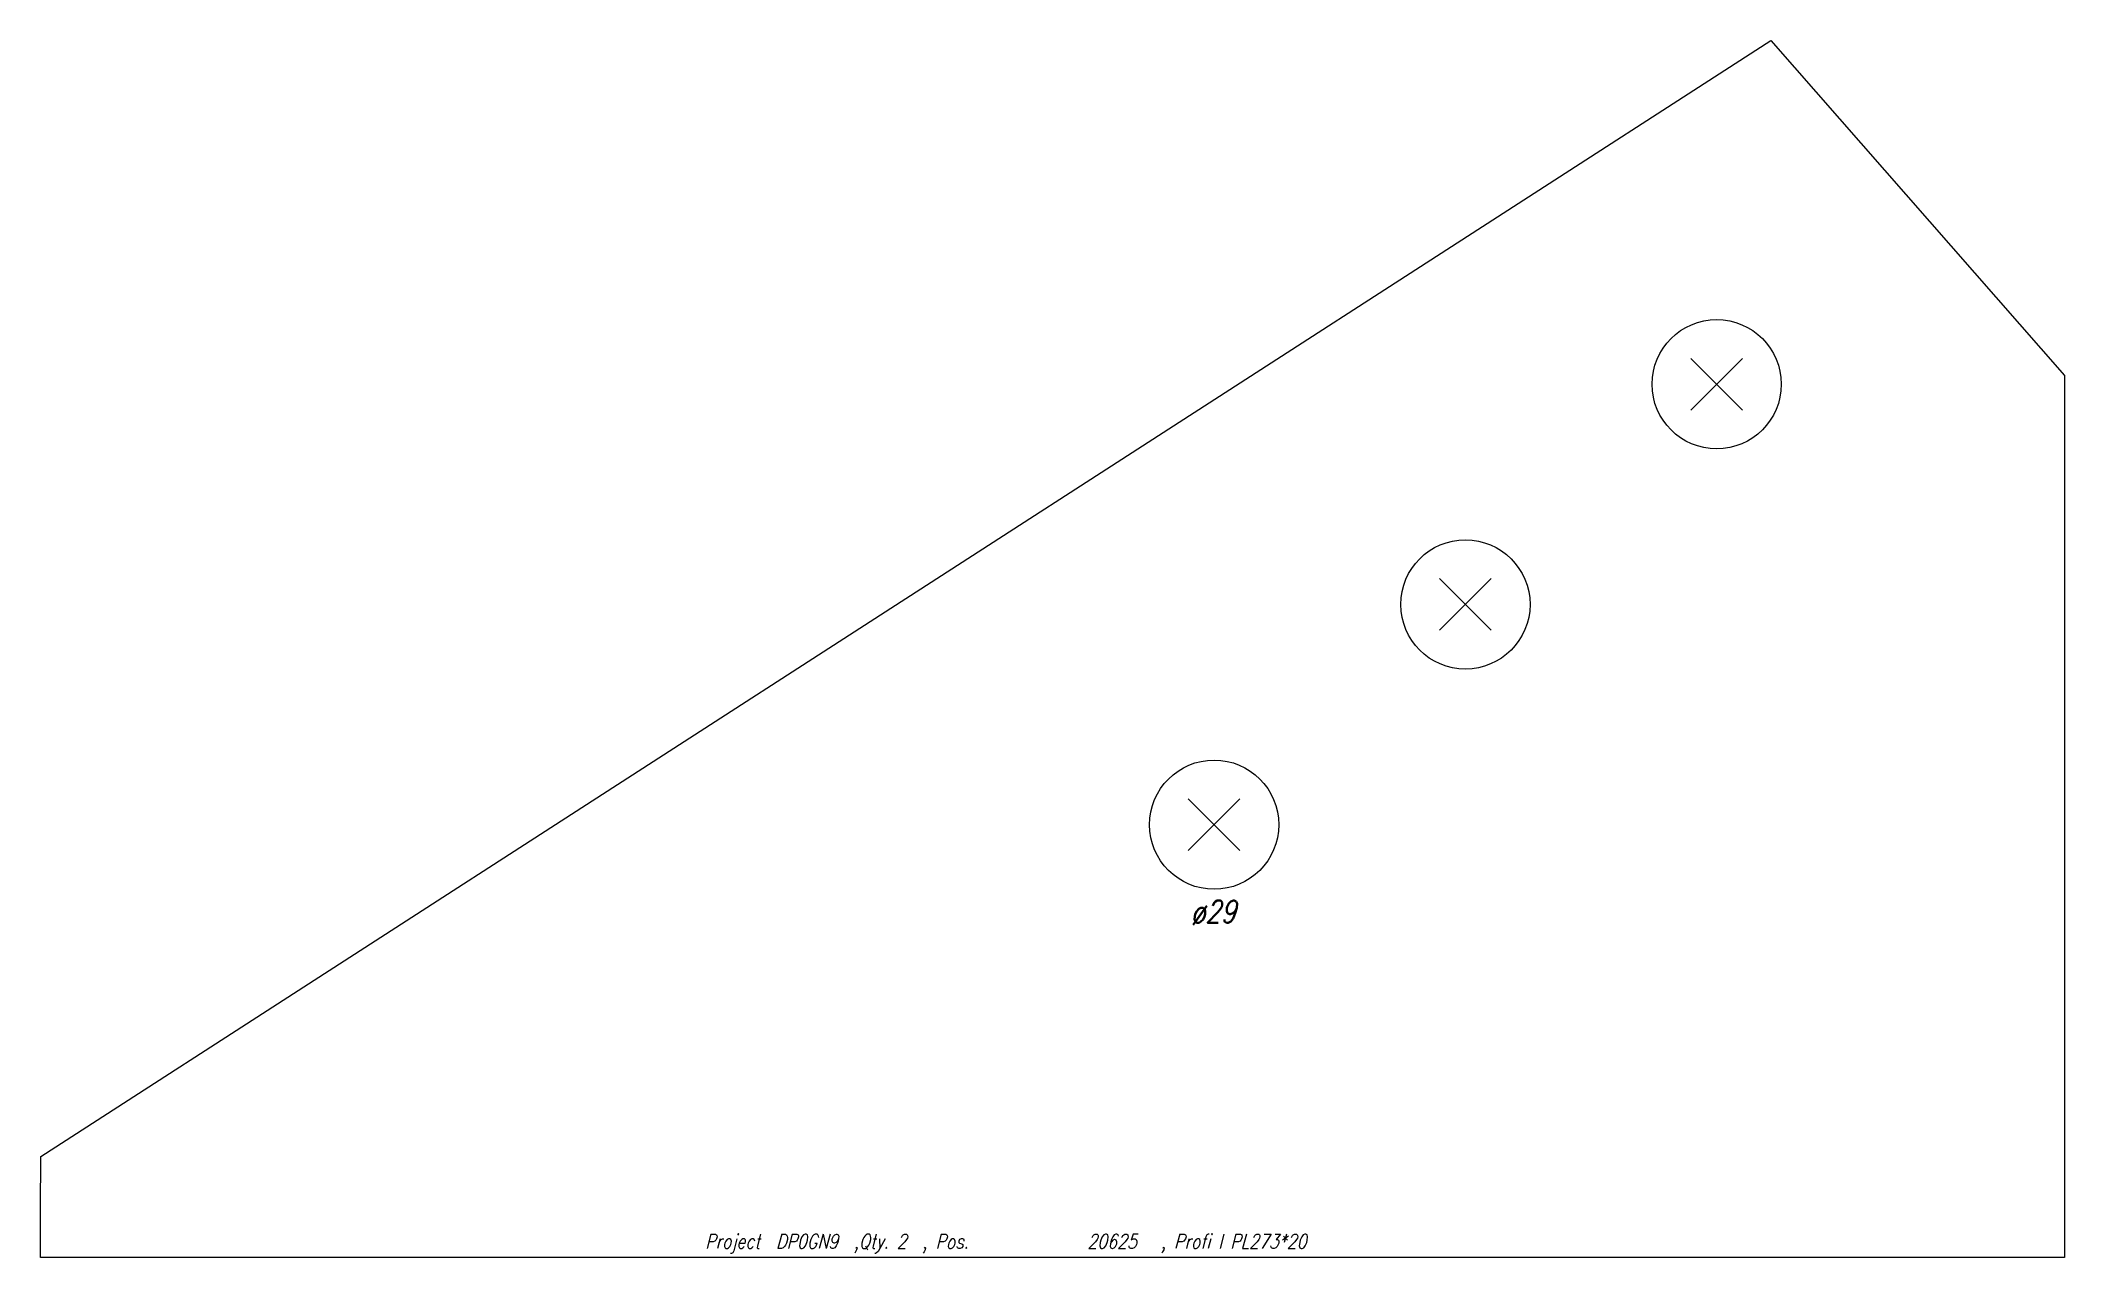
# Model space of a CAD drawing. Extents: x 0 to 454, y -137 to 137.
import ezdxf

# ---------------------------------------------------------------- set-up
doc = ezdxf.new("R2010")
doc.units = 0
doc.header["$LTSCALE"] = 10
for name, color, linetype in [('BEZ_SCHRAUBEN', 7, 'CONTINUOUS'), ('SCHRAUBEN', 7, 'CONTINUOUS'), ('TEILE', 7, 'CONTINUOUS'), ('UNTERSCHRIFT', 7, 'CONTINUOUS')]:
    doc.layers.add(name, color=color, linetype=linetype)
doc.styles.get("Standard").update_dxf_attribs({"font": 'ROMANS'})

msp = doc.modelspace()

# ---------------------------------------------------------------- linework, layer by layer
at = {"layer": 'SCHRAUBEN', "color": 6}
for p, q in [((382.059204, 65.231026), (370.459167, 53.631027)), ((370.459167, 65.231026), (382.059204, 53.631027)), ((314.055359, 15.798159), (325.655365, 4.198157)), ((325.655365, 15.798158), (314.055359, 4.198157)), ((269.251526, -33.634712), (257.65152, -45.234715)), ((257.65152, -33.634712), (269.251526, -45.234715))]:
    msp.add_line(p, q, dxfattribs=at)
at = {"layer": 'SCHRAUBEN', "color": 2}
for centre, radius in [((376.259186, 59.43103), 14.500031), ((319.855347, 9.998158), 14.5), ((263.451508, -39.434711), 14.500031)]:
    msp.add_circle(centre, radius, dxfattribs=at)
at = {"layer": 'TEILE', "color": 2}
for p, q in [((0.066504, -113.911591), (388.426697, 136.580521)), ((388.426697, 136.580521), (454.337738, 61.374836)), ((454.337738, 61.374836), (454.337738, -136.58075)), ((0, -125.7994), (0.066504, -113.911591)), ((0, -136.58075), (0, -125.7994)), ((454.337738, -136.58075), (0, -136.58075))]:
    msp.add_line(p, q, dxfattribs=at)

# ---------------------------------------------------------------- texts
at = {"layer": 'BEZ_SCHRAUBEN', "color": 2, "oblique": 15, "width": 0.8}
msp.add_text(' ø29', height=5, dxfattribs=at).set_placement((255.451538, -61.434711))
at = {"layer": 'UNTERSCHRIFT', "color": 2, "oblique": 15, "width": 0.8}
for s, p in [('Project  DP0GN9  ,Qty. 2  , Pos. ', (149.168869, -134.58075)), ('20625', (234.968857, -134.58075)), ('  , Profi l PL273*20', (247.968842, -134.58075))]:
    msp.add_text(s, height=3.25, dxfattribs=at).set_placement(p)

doc.saveas('drawing.dxf')
